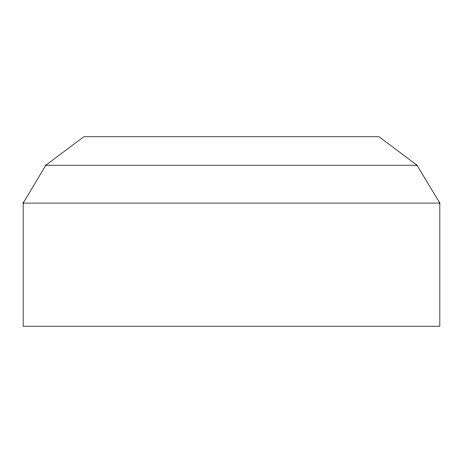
<?xml version="1.0" encoding="UTF-8"?>
<svg xmlns="http://www.w3.org/2000/svg" width="463" height="463" viewBox="0 0 463 463"><rect width="100%" height="100%" fill="white"/><g stroke="black" fill="none" stroke-linecap="round" stroke-linejoin="round"><path stroke-width="0.69" d="M23.15 203.089L45.86 165.204L83.745 136.793L379.116 136.793L416.96 165.204L439.85 203.089L439.85 326.207L23.15 326.207L23.15 203.089L439.85 203.089M45.86 165.204L416.96 165.204"/></g></svg>
